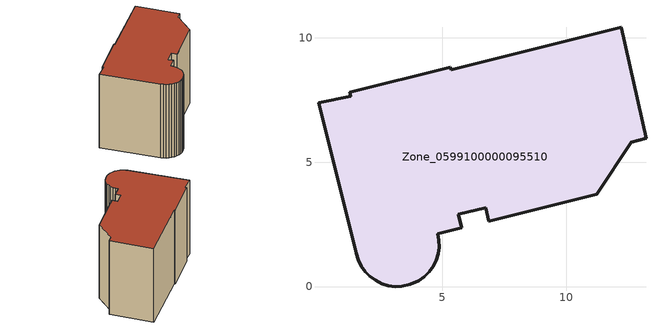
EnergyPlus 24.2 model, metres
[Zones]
Zone_0599100000095510
 floor ground (C_G): 1.32,7.66 1.28,7.81 5.33,8.83 5.36,8.73 12.2,10.42 13.2,5.97 12.6,5.8 11.22,3.71 6.88,2.62 6.75,3.17 5.64,2.9 5.78,2.36 4.82,2.13 4.87,1.86 4.88,1.59 4.84,1.31 4.76,1.05 4.63,0.81 4.47,0.59 4.28,0.39 4.05,0.24 3.71,0.08 3.38,0.01 3.1,0 2.83,0.04 2.56,0.12 2.32,0.24 2.09,0.4 1.9,0.6 1.74,0.82 1.62,1.07 1.54,1.34 0.02,7.4 z0
 wall outside (C_F): 13.2,5.97 12.2,10.42 5.36,8.73 5.33,8.83 1.28,7.81 1.32,7.66 0.02,7.4 1.54,1.34 1.62,1.07 1.74,0.82 1.9,0.6 2.09,0.4 2.32,0.24 2.56,0.12 2.83,0.04 3.1,0 3.38,0.01 3.71,0.08 4.05,0.24 4.28,0.39 4.47,0.59 4.63,0.81 4.76,1.05 4.84,1.31 4.88,1.59 4.87,1.86 4.82,2.13 5.78,2.36 5.64,2.9 6.75,3.17 6.88,2.62 11.22,3.71 12.6,5.8 13.2,5.97 z0:8.58
 roof outside (C_R): 1.28,7.81 1.32,7.66 0.02,7.4 1.54,1.34 1.62,1.07 1.74,0.82 1.9,0.6 2.09,0.4 2.32,0.24 2.56,0.12 2.83,0.04 3.1,0 3.38,0.01 3.71,0.08 4.05,0.24 4.28,0.39 4.47,0.59 4.63,0.81 4.76,1.05 4.84,1.31 4.88,1.59 4.87,1.86 4.82,2.13 5.78,2.36 5.64,2.9 6.75,3.17 6.88,2.62 11.22,3.71 12.6,5.8 13.2,5.97 12.2,10.42 5.36,8.73 5.33,8.83 z8.58
[BUILDING]
Pand.0599100000095510: North Axis=0; Terrain=City; Loads Convergence Tolerance Value=0.04; Temperature Convergence Tolerance Value=0.4; Solar Distribution=FullExterior; Maximum Number of Warmup Days=25; Minimum Number of Warmup Days=1
[Site:Location]
Rotterdam.The.Hague.AP_ZH_NLD Design_Conditions: Latitude=51.96; Longitude=4.45; Time Zone=1; Elevation=-4.5
[SITE:GROUNDTEMPERATURE:BUILDINGSURFACE]
18, 18, 18, 18, 18, 18, 18, 18, 18, 18, 18, 18
[MATERIAL] Thermal Absorptance=0.9; Solar Absorptance=0.7; Visible Absorptance=0.7
Name | Roughness | Thickness | Conductivity | Density | Specific Heat
G.TC.1992-2005 | MediumSmooth | 0.15 | 0.06 | 540 | 1210
F.TC.1992-2005 | Rough | 0.3 | 0.12 | 1920 | 840
R.TC.1992-2005 | MediumRough | 0.2 | 0.08 | 1500 | 1000
[CONSTRUCTION]
C_G: G.TC.1992-2005
C_F: F.TC.1992-2005
C_R: R.TC.1992-2005
[ZONE]
Zone_0599100000095510: Type=1; Multiplier=1; Ceiling Height=Autocalculate; Volume=Autocalculate; Floor Area=autocalculate; Part of Total Floor Area=Yes
[ZONEINFILTRATION:DESIGNFLOWRATE]
Infil_Zone_0599100000095510: Zone or ZoneList or Space or SpaceList=Zone_0599100000095510; Schedule=AlwaysOn; Design Flow Rate Calculation Method=Flow/Area; Flow Rate per Floor Area=0.0015; Constant Term Coefficient=1; Temperature Term Coefficient=0; Velocity Term Coefficient=0; Velocity Squared Term Coefficient=0
[HVACTEMPLATE:ZONE:IDEALLOADSAIRSYSTEM]
Zone_0599100000095510: Maximum Heating Supply Air Temperature=50; Minimum Cooling Supply Air Temperature=13; Maximum Heating Supply Air Humidity Ratio=0.0156; Minimum Cooling Supply Air Humidity Ratio=0.0077; Heating Limit=NoLimit; Cooling Limit=NoLimit; Dehumidification Control Type=ConstantSensibleHeatRatio; Cooling Sensible Heat Ratio=0.7; Dehumidification Setpoint=60; Humidification Control Type=None; Humidification Setpoint=30; Outdoor Air Method=None; Outdoor Air Flow Rate per Person=0.00944; Outdoor Air Flow Rate per Zone Floor Area=0; Outdoor Air Flow Rate per Zone=0; Demand Controlled Ventilation Type=None; Outdoor Air Economizer Type=NoEconomizer; Heat Recovery Type=None; Sensible Heat Recovery Effectiveness=0.7; Latent Heat Recovery Effectiveness=0.65
[ZONECONTROL:THERMOSTAT]
ThermostatControl_Zone_0599100000095510: Zone or ZoneList=Zone_0599100000095510; Control Type Schedule=DualSetpointControlType; Control 1=Thermostat_Zone_0599100000095510; Temperature Difference Between Cutout And Setpoint=0
[THERMOSTATSETPOINT:DUALSETPOINT]
Thermostat_Zone_0599100000095510: Heating Setpoint Temperature Schedule=HeatingSetpoint_Zone_0599100000095510; Cooling Setpoint Temperature Schedule=CoolingSetpoint_Zone_0599100000095510
[SCHEDULE:COMPACT]
HeatingSetpoint_Zone_0599100000095510: Through: 12/31, For: AllDays, Until: 24:00, 21
CoolingSetpoint_Zone_0599100000095510: Through: 12/31, For: AllDays, Until: 24:00, 24
DualSetpointControlType: Through: 12/31, For: AllDays, Until: 24:00, 4
AlwaysOn: Through: 12/31, For: AllDays, Until: 24:00, 1
